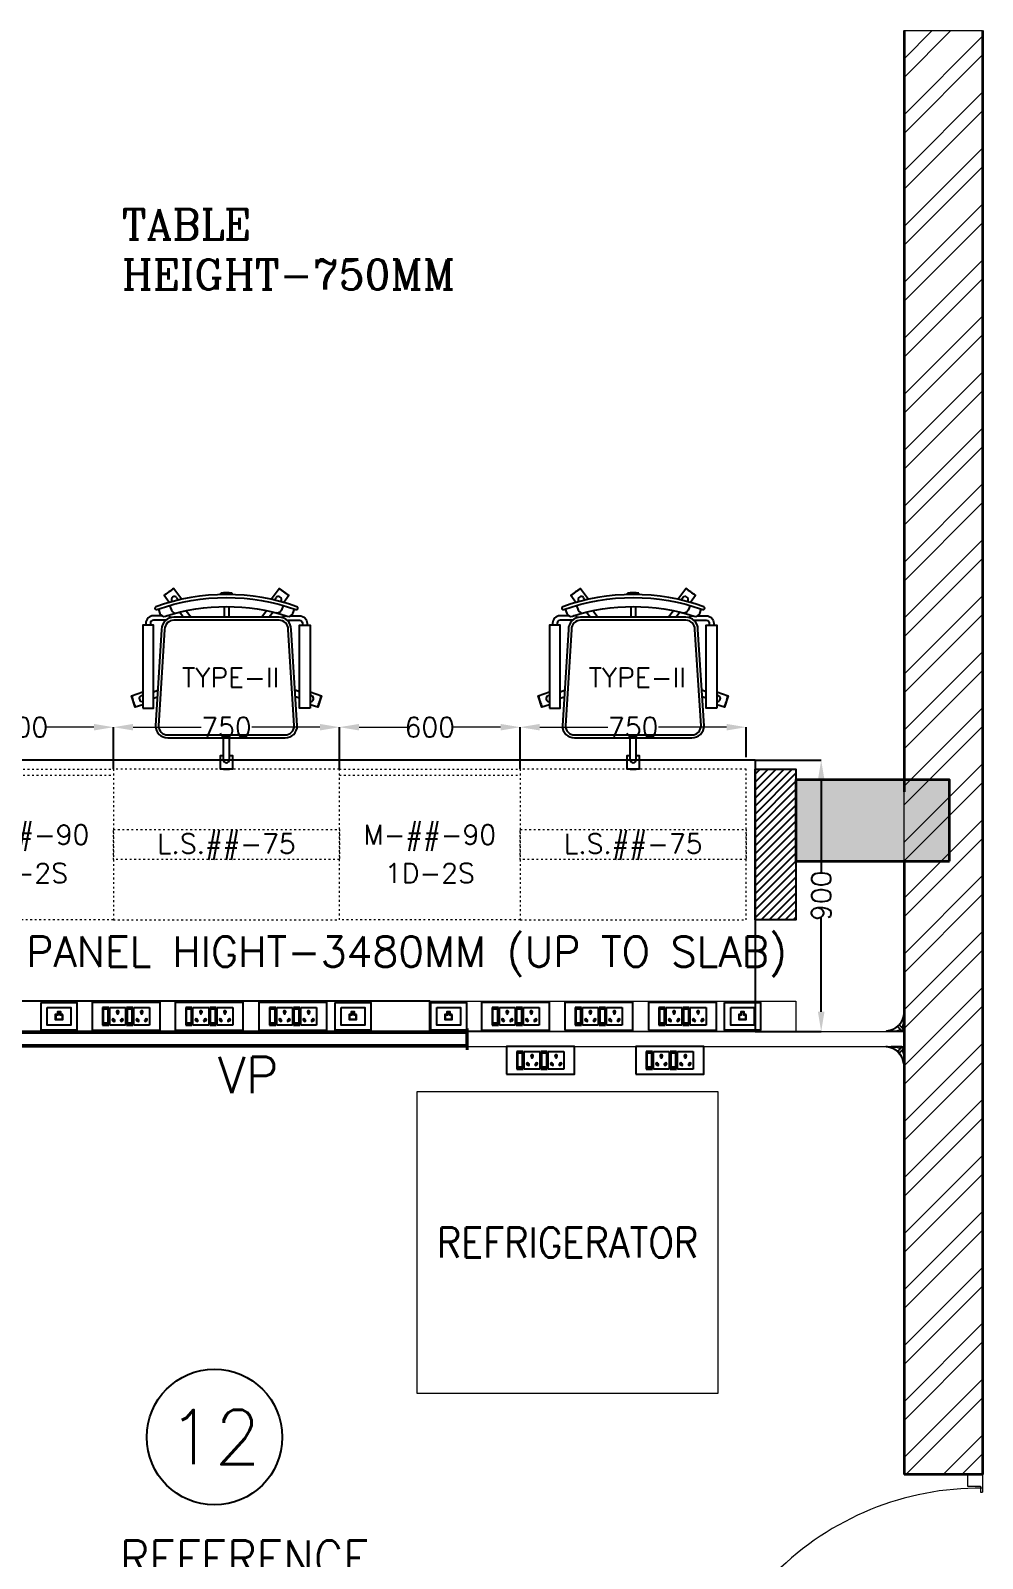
# Model space of a CAD drawing. Extents: x -52083 to 49512, y -145230 to 20224.
# Drawn here: x -44902 to -41743, y -1885 to 3184 of the extents above; entities that cross this region are included whole.
import ezdxf
from ezdxf.enums import TextEntityAlignment as Align

# ---------------------------------------------------------------- set-up
doc = ezdxf.new("R2010")
doc.units = 0
doc.header["$LTSCALE"] = 0.5
doc.header["$MEASUREMENT"] = 0
doc.header["$PDMODE"] = 32
doc.linetypes.add('ACAD_ISO03W100', pattern=[30, 12, -18])
for name, color, linetype, lineweight in [('1050x2100 Door', 6, 'Continuous', 5), ('Ahlada Coving', 3, 'Continuous', 5), ('COL', 1, 'Continuous', 35), ('DIM', 3, 'Continuous', 5), ('Furniture', 30, 'Continuous', 13), ('Hatch-1', 8, 'Continuous', 5), ('Sa-Block Text', 7, 'Continuous', 18), ('wall-1', 7, 'Continuous', 35)]:
    doc.layers.add(name, color=color, linetype=linetype, lineweight=lineweight)
for name, color, linetype in [('Ahlada 50mmWall Panels', 106, 'Continuous'), ('GC-2', 22, 'Continuous'), ('GF-1', 21, 'Continuous'), ('Partation', 7, 'Continuous'), ('PDF_Text', 5, 'Continuous'), ('SA-6MRP', 1, 'Continuous'), ('SA-6MUP', 223, 'Continuous'), ('SA-FUR', 3, 'Continuous'), ('SA-Lan', 3, 'Continuous'), ('View Panle', 6, 'Continuous')]:
    doc.layers.add(name, color=color, linetype=linetype)
doc.styles.add('PDF Arial', font='arial.ttf')
doc.styles.add('RomanS', font='romans.shx')
doc.styles.get("Standard").update_dxf_attribs({"font": 'romans.shx'})
doc.dimstyles.new('Panel dimensions', dxfattribs={"dimtxt": 65, "dimasz": 55, "dimexe": 0, "dimexo": 0, "dimtad": 0, "dimdec": 0, "dimtxsty": 'Standard', "dimcen": 0, "dimclrd": 7, "dimclre": 7, "dimclrt": 1, "dimadec": 0, "dimazin": 0, "dimtfac": 1, "dimtdec": 0, "dimtmove": 0, "dimatfit": 3, "dimfxl": 1, "dimarcsym": 0})
doc.dimstyles.new('Sa-dim', dxfattribs={"dimtxt": 65, "dimasz": 65, "dimexe": 0, "dimexo": 0, "dimtad": 0, "dimdec": 0, "dimdsep": 46, "dimtxsty": 'Standard', "dimcen": 0, "dimclrd": 256, "dimclre": 7, "dimclrt": 1, "dimadec": 0, "dimazin": 0, "dimtfac": 1, "dimtdec": 0, "dimtmove": 0, "dimatfit": 3, "dimfxl": 1, "dimlwd": -1, "dimarcsym": 0})

# ---------------------------------------------------------------- blocks, each defined once
blk = doc.blocks.new('1050x2100')
at = {"layer": '1050x2100 Door'}
for p, q in [((289971.9, 46661.9), (289971.9, 46711.8)), ((289971.9, 46711.8), (290030.3, 46711.8)), ((289971.9, 46661.9), (289971.9, 46711.8)), ((290010.2, 46661.9), (290010.2, 46705.1)), ((290010.2, 46705.1), (290030.3, 46705.1)), ((290030.3, 46705.1), (290030.3, 46711.8)), ((291021.9, 46711.8), (290963.5, 46711.8)), ((290963.5, 46705.1), (290963.5, 46711.8)), ((290983.6, 46705.1), (290963.5, 46705.1)), ((290983.6, 46661.9), (290983.6, 46705.1)), ((291021.9, 46661.9), (291021.9, 46711.8)), ((289971.9, 46661.9), (290010.2, 46661.9)), ((291021.9, 46661.9), (290983.6, 46661.9)), ((290983.6, 46661.9), (290983.6, 45743.9))]:
    blk.add_line(p, q, dxfattribs=at)
blk.add_arc((290976, 46702.9), 959, 179.4701, 270.4563, dxfattribs=at)
blk = doc.blocks.new('*U107')
at = {"color": 1}
blk.add_lwpolyline([(-2507, 0), (23, 0), (23, 100), (-2507, 100)], close=True, dxfattribs=at)
blk = doc.blocks.new('*U101')
at = {"layer": 'SA-FUR', "color": 230, "linetype": 'ACAD_ISO03W100', "lineweight": 13}
for points in [[(750, 500), (0, 500), (0, 0), (750, 0)], [(750, 200), (0, 200), (0, 300), (750, 300)]]:
    blk.add_lwpolyline(points, close=True, dxfattribs=at)
at = {"layer": 'SA-FUR', "color": 7}
blk.add_attdef('TAG-2', text='', height=65, dxfattribs=at).set_placement((375, 220), align=Align.CENTER)
blk = doc.blocks.new('*D570')
at = {"layer": 'Defpoints', "color": 0, "transparency": 16777216}
for p in [(-44626.6, 872.9), (-44626.6, 773.3), (-43876.6, 773.3)]:
    blk.add_point(p, dxfattribs=at)
at = {"layer": 'DIM', "color": 7, "lineweight": -2, "transparency": 16777216}
for p, q in [((-44626.6, 773.3), (-44626.6, 872.9)), ((-43876.6, 773.3), (-43876.6, 872.9))]:
    blk.add_line(p, q, dxfattribs=at)
at = {"layer": 'DIM', "transparency": 16777216}
for p, q in [((-44561.6, 872.9), (-44335.8, 872.9)), ((-43941.6, 872.9), (-44167.4, 872.9))]:
    blk.add_line(p, q, dxfattribs=at)
for points in [[(-44561.6, 883.7), (-44561.6, 862), (-44626.6, 872.9)], [(-43941.6, 883.7), (-43941.6, 862), (-43876.6, 872.9)]]:
    blk.add_solid(points, dxfattribs=at)
at = {"layer": 'DIM', "color": 1, "transparency": 16777216, "insert": (-44251.6, 872.9), "char_height": 65, "attachment_point": 5}
blk.add_mtext('750', dxfattribs=at)
blk = doc.blocks.new('PCH-7022')
at = {"layer": 'GC-2', "color": 30, "ltscale": 10}
for p, q in [((-18.7, 254.1), (-19.1, 259.1)), ((18.7, 254.1), (19.1, 259.1)), ((-180.7, 231.7), (-179.9, 230.6)), ((-164.5, 243.5), (-159, 235.9)), ((-7.5, 214.3), (-7.5, 178.7)), ((7.5, 214.3), (7.5, 178.7)), ((164.5, 243.5), (159, 235.9)), ((180.7, 231.7), (179.9, 230.6)), ((-154.6, 195.8), (-142.2, 178.7)), ((-133.4, 200.6), (-117.5, 178.7)), ((133.4, 200.6), (117.5, 178.7)), ((154.6, 195.8), (142.2, 178.7)), ((-282.4, -81.2), (-277.5, -79.7)), ((-242.5, -68.3), (-227.6, -63.4)), ((-242.5, -89.3), (-229, -84.9)), ((242.5, -68.3), (227.6, -63.4)), ((242.5, -89.3), (229, -84.9)), ((282.4, -81.2), (277.5, -79.7)), ((-10, -293.7), (-10, -221.3)), ((10, -293.7), (10, -221.3))]:
    blk.add_line(p, q, dxfattribs=at)
for points in [[(-234.1, 213.6), (-234.1, 213.6, 0.416344), (-237.1, 207.2, 0.412086), (-230.7, 204.2), (-230.7, 204.2, -0.174031), (230.7, 204.2), (230.7, 204.2, 0.412086), (237.1, 207.2), (237.1, 207.2, 0.416344), (234.1, 213.6), (234.1, 213.6, 0.174031)], [(-195, -221.3), (195, -221.3, 0.414214), (235, -181.3), (215, 138.7, 0.414214), (175, 178.7), (-175, 178.7, 0.414214), (-215, 138.7), (-235, -181.3, 0.414214)], [(-195, -211.3), (195, -211.3, 0.414214), (225, -181.3), (205, 138.7, 0.414214), (175, 168.7), (-175, 168.7, 0.414214), (-205, 138.7), (-225, -181.3, 0.414214)]]:
    blk.add_lwpolyline(points, format="xyb", close=True, dxfattribs=at)
for points in [[(-190.2, 227.7), (-207.2, 251.2), (-174.8, 274.7), (-148.4, 238.3)], [(148.4, 238.3), (174.8, 274.7), (207.2, 251.2), (190.2, 227.7)], [(-277.5, -111.2), (-302.9, -119.5), (-315.3, -81.4), (-277.5, -69.1)], [(277.5, -69.1), (315.3, -81.4), (302.9, -119.5), (277.5, -111.2)], [(10, -280), (20, -280), (20, -325), (-20, -325), (-20, -280), (-10, -280)]]:
    blk.add_lwpolyline(points, dxfattribs=at)
for points in [[(19.1, 259.1, 0.013665), (-19.1, 259.1)], [(-225.9, 205.9), (-220.6, 191.5, 0.403288), (-201.9, 182.4), (-201.9, 182.4, -0.158526), (201.9, 182.4), (201.9, 182.4, 0.403288), (220.6, 191.5), (225.9, 205.9)], [(-193.1, 216.5, 0.029136), (-192.6, 216.6)], [(-188.5, 217.8), (-182.3, 202.3, 0.378791), (-164.6, 193.3)], [(188.5, 217.8), (182.3, 202.3), (182.3, 202.3, -0.378791), (164.6, 193.3)], [(192.6, 216.6, 0.029136), (193.1, 216.5, 0.029136)], [(-214.2, 183.7), (-242.5, 183.7, 0.414214), (-267.5, 158.7), (-267.5, 152.3)], [(-201.5, 168.7), (-242.5, 168.7, 0.414214), (-252.5, 158.7), (-252.5, 152.3)], [(-185.7, 177.3, 0.311343), (-195, 183.7), (-197.6, 183.7)], [(185.7, 177.3, -0.311343), (195, 183.7), (197.6, 183.7)], [(201.5, 168.7), (242.5, 168.7, -0.414214), (252.5, 158.7), (252.5, 152.3)], [(214.2, 183.7), (242.5, 183.7, -0.414214), (267.5, 158.7), (267.5, 152.3)]]:
    blk.add_lwpolyline(points, format="xyb", dxfattribs=at)
for points in [[(-237.1, 207.2), (-237.1, 207.2)], [(-277.5, -122.7), (-242.5, -122.7), (-242.5, 152.3), (-277.5, 152.3)], [(277.5, -122.7), (242.5, -122.7), (242.5, 152.3), (277.5, 152.3)]]:
    blk.add_lwpolyline(points, close=True, dxfattribs=at)
for centre, radius, start, end in [((0, 0), 325, 122.4719, 129.5281), ((0, 0), 325, 50.4719, 57.5281), ((-172.6, 237.6), 10, 36, 216), ((172.6, 237.6), 10, 324, 144), ((0, 0), 325, 194.4719, 201.5281), ((-279.3, -90.7), 10, 108, 280.2877), ((279.3, -90.7), 10, 259.7123, 72), ((0, 0), 325, 338.4719, 345.5281), ((0, -293.7), 10, 180, 0), ((0, 0), 325, 266.4719, 273.5281)]:
    blk.add_arc(centre, radius, start, end, dxfattribs=at)
at = {"layer": 'PDF_Text', "insert": (13.6, -21), "char_height": 65, "width": 310.353, "attachment_point": 5}
blk.add_mtext('{\\C1;TYPE-II}', dxfattribs=at)
blk = doc.blocks.new('*D579')
at = {"layer": 'Defpoints', "color": 0, "transparency": 16777216}
for p in [(-43276.6, 872.9), (-43276.6, 773.3), (-42526.6, 773.3)]:
    blk.add_point(p, dxfattribs=at)
at = {"layer": 'DIM', "color": 7, "lineweight": -2, "transparency": 16777216}
for p, q in [((-43276.6, 773.3), (-43276.6, 872.9)), ((-42526.6, 773.3), (-42526.6, 872.9))]:
    blk.add_line(p, q, dxfattribs=at)
at = {"layer": 'DIM', "transparency": 16777216}
for p, q in [((-43211.6, 872.9), (-42985.8, 872.9)), ((-42591.6, 872.9), (-42817.4, 872.9))]:
    blk.add_line(p, q, dxfattribs=at)
for points in [[(-43211.6, 883.7), (-43211.6, 862), (-43276.6, 872.9)], [(-42591.6, 883.7), (-42591.6, 862), (-42526.6, 872.9)]]:
    blk.add_solid(points, dxfattribs=at)
at = {"layer": 'DIM', "color": 1, "transparency": 16777216, "insert": (-42901.6, 872.9), "char_height": 65, "attachment_point": 5}
blk.add_mtext('750', dxfattribs=at)
blk = doc.blocks.new('*U132')
for points in [[(-59.4, 46), (59.4, 46), (59.4, -46), (-59.4, -46)], [(-39.1, 29.8), (39.1, 29.8), (39.1, -29.8), (-39.1, -29.8)], [(12.4, 5.6), (5.4, 5.6), (5.4, 14.6), (-5.4, 14.6), (-5.4, 5.6), (-12.4, 5.6), (-12.4, -10.5), (12.4, -10.5)], [(11.1, 4.3), (4.1, 4.3), (4.1, 13.4), (-4.1, 13.4), (-4.1, 4.3), (-11.1, 4.3), (-11.1, -9.2), (11.1, -9.2)]]:
    blk.add_lwpolyline(points, close=True)
at = {"layer": 'Sa-Block Text', "flags": 1}
for tag, p in [('PROJECTNAME', (15.2, 670.6)), ('FLOOR', (15.2, 581.1)), ('LABNAME', (15.2, 471.6)), ('ITEMNO:', (15.2, 374.3))]:
    blk.add_attdef(tag, text='', height=65, dxfattribs=at).set_placement(p, align=Align.MIDDLE_CENTER)
at = {"layer": 'Sa-Block Text'}
blk.add_attdef('CATALOGUE', text='', height=65, dxfattribs=at).set_placement((15.2, 223), align=Align.MIDDLE_CENTER)
blk = doc.blocks.new('*U131')
at = {"ltscale": 300}
for p, q in [((-78.1, 29.8), (-78.1, -29.8)), ((-78.1, 29.8), (-78.1, -29.8)), ((-57.3, 29.8), (-78.1, 29.8)), ((-78.1, 29.8), (-57.3, 29.8)), ((-76.3, 23.3), (-76.3, -23.3)), ((-59.1, 23.3), (-76.3, 23.3)), ((-59.1, -23.3), (-59.1, 23.3)), ((-57.3, -29.8), (-57.3, 29.8)), ((-53.9, 29.8), (-1.7, 29.8)), ((-53.9, -29.8), (-53.9, 29.8)), ((-1.7, 29.8), (-1.7, -29.8)), ((1.7, 29.8), (1.7, -29.8)), ((1.7, 29.8), (1.7, -29.8)), ((22.5, 29.8), (1.7, 29.8)), ((1.7, 29.8), (22.5, 29.8)), ((3.5, 23.3), (3.5, -23.3)), ((20.7, 23.3), (3.5, 23.3)), ((20.7, -23.3), (20.7, 23.3)), ((22.5, -29.8), (22.5, 29.8)), ((25.9, -29.8), (25.9, 29.8)), ((25.9, 29.8), (78.1, 29.8)), ((78.1, 29.8), (78.1, -29.8)), ((-78.1, -29.8), (-57.3, -29.8)), ((-76.3, -21.2), (-59.1, -21.2)), ((-76.3, -23.3), (-59.1, -23.3)), ((-1.7, -29.8), (-53.9, -29.8)), ((1.7, -29.8), (22.5, -29.8)), ((3.5, -21.2), (20.7, -21.2)), ((3.5, -23.3), (20.7, -23.3)), ((78.1, -29.8), (25.9, -29.8))]:
    blk.add_line(p, q, dxfattribs=at)
blk.add_lwpolyline([(-113, -46), (113, -46), (113, 46), (-113, 46)], close=True, dxfattribs=at)
for centre, radius, start, end in [((-27.8, 14.7), 4.06, 307.1584, 232.8416), ((-27.8, 10.6), 2.59, 161.4031, 18.5969), ((52, 14.7), 4.06, 307.1584, 232.8416), ((52, 10.6), 2.59, 161.4031, 18.5969), ((-42.7, -11.6), 3.5, 5.2689, 272.51), ((-39.9, -14), 2.82, 202.6838, 75.0951), ((-15.7, -14), 2.82, 104.9049, 337.3162), ((-12.9, -11.6), 3.5, 267.49, 174.7311), ((37.1, -11.6), 3.5, 5.2689, 272.51), ((39.9, -14), 2.82, 202.6838, 75.0951), ((64.1, -14), 2.82, 104.9049, 337.3162), ((66.9, -11.6), 3.5, 267.49, 174.7311)]:
    blk.add_arc(centre, radius, start, end, dxfattribs=at)
at = {"layer": 'Sa-Block Text', "flags": 1}
for tag, p in [('PROJECTNAME', (102.4, 776)), ('FLOOR', (102.4, 686.5)), ('LABNAME', (102.4, 577)), ('ITEMNO:', (102.4, 479.7))]:
    blk.add_attdef(tag, text='', height=65, dxfattribs=at).set_placement(p, align=Align.MIDDLE_CENTER)
at = {"layer": 'Sa-Block Text'}
blk.add_attdef('CATALOGUE', text='', height=65, dxfattribs=at).set_placement((102.4, 360.5), align=Align.MIDDLE_CENTER)
blk = doc.blocks.new('*U130')
for p, q in [((-78.1, 29.8), (-78.1, -29.8)), ((-78.1, 29.8), (-78.1, -29.8)), ((-57.3, 29.8), (-78.1, 29.8)), ((-78.1, 29.8), (-57.3, 29.8)), ((-76.3, 23.3), (-76.3, -23.3)), ((-59.1, 23.3), (-76.3, 23.3)), ((-59.1, -23.3), (-59.1, 23.3)), ((-57.3, -29.8), (-57.3, 29.8)), ((-53.9, 29.8), (-1.7, 29.8)), ((-53.9, -29.8), (-53.9, 29.8)), ((-1.7, 29.8), (-1.7, -29.8)), ((1.7, 29.8), (1.7, -29.8)), ((1.7, 29.8), (1.7, -29.8)), ((22.5, 29.8), (1.7, 29.8)), ((1.7, 29.8), (22.5, 29.8)), ((3.5, 23.3), (3.5, -23.3)), ((20.7, 23.3), (3.5, 23.3)), ((20.7, -23.3), (20.7, 23.3)), ((22.5, -29.8), (22.5, 29.8)), ((25.9, -29.8), (25.9, 29.8)), ((25.9, 29.8), (78.1, 29.8)), ((78.1, 29.8), (78.1, -29.8)), ((-78.1, -29.8), (-57.3, -29.8)), ((-76.3, -21.2), (-59.1, -21.2)), ((-76.3, -23.3), (-59.1, -23.3)), ((-1.7, -29.8), (-53.9, -29.8)), ((1.7, -29.8), (22.5, -29.8)), ((3.5, -21.2), (20.7, -21.2)), ((3.5, -23.3), (20.7, -23.3)), ((78.1, -29.8), (25.9, -29.8))]:
    blk.add_line(p, q)
blk.add_lwpolyline([(-113, -46), (113, -46), (113, 46), (-113, 46)], close=True)
for centre, radius, start, end in [((-27.8, 14.7), 4.06, 307.1584, 232.8416), ((-27.8, 10.6), 2.59, 161.4031, 18.5969), ((52, 14.7), 4.06, 307.1584, 232.8416), ((52, 10.6), 2.59, 161.4031, 18.5969), ((-42.7, -11.6), 3.5, 5.2689, 272.51), ((-39.9, -14), 2.82, 202.6838, 75.0951), ((-15.7, -14), 2.82, 104.9049, 337.3162), ((-12.9, -11.6), 3.5, 267.49, 174.7311), ((37.1, -11.6), 3.5, 5.2689, 272.51), ((39.9, -14), 2.82, 202.6838, 75.0951), ((64.1, -14), 2.82, 104.9049, 337.3162), ((66.9, -11.6), 3.5, 267.49, 174.7311)]:
    blk.add_arc(centre, radius, start, end)
at = {"layer": 'Sa-Block Text', "flags": 1}
for tag, p in [('PROJECTNAME', (14.8, 619.1)), ('FLOOR', (14.8, 529.6)), ('LABNAME', (14.8, 420.1)), ('ITEMNO:', (14.8, 322.8))]:
    blk.add_attdef(tag, text='', height=65, dxfattribs=at).set_placement(p, align=Align.MIDDLE_CENTER)
at = {"layer": 'Sa-Block Text'}
blk.add_attdef('CATALOGUE', text='', height=65, dxfattribs=at).set_placement((14.8, 173.9), align=Align.MIDDLE_CENTER)
blk = doc.blocks.new('A$C054a1436')
at = {"color": 1}
blk.add_circle((225, 225), 225, dxfattribs=at)
blk.add_attdef('T1', text='', height=180).set_placement((225, 225), align=Align.MIDDLE_CENTER)
blk = doc.blocks.new('*U115')
at = {"layer": 'SA-FUR', "color": 230, "linetype": 'ACAD_ISO03W100', "lineweight": 13}
blk.add_line((600, 20), (0, 20), dxfattribs=at)
blk.add_lwpolyline([(0, 500), (600, 500), (600, 0), (0, 0)], close=True, dxfattribs=at)
at = {"layer": 'SA-FUR', "color": 7}
for tag, p in [('TAG-2', (300, 377.6)), ('TAG', (300, 250))]:
    blk.add_attdef(tag, text='', height=65, rotation=180, dxfattribs=at).set_placement(p, align=Align.CENTER)
blk = doc.blocks.new('*D725')
at = {"layer": 'Defpoints', "color": 0, "transparency": 16777216}
for p in [(-45226.6, 872.9), (-45226.6, 733.7), (-44626.6, 733.7)]:
    blk.add_point(p, dxfattribs=at)
at = {"layer": 'Hatch-1', "color": 7, "lineweight": -2, "transparency": 16777216}
for p, q in [((-45226.6, 733.7), (-45226.6, 872.9)), ((-44626.6, 733.7), (-44626.6, 872.9))]:
    blk.add_line(p, q, dxfattribs=at)
at = {"layer": 'Hatch-1', "transparency": 16777216}
for p, q in [((-45161.6, 872.9), (-44999.1, 872.9)), ((-44691.6, 872.9), (-44854.1, 872.9))]:
    blk.add_line(p, q, dxfattribs=at)
for points in [[(-45161.6, 883.7), (-45161.6, 862), (-45226.6, 872.9)], [(-44691.6, 883.7), (-44691.6, 862), (-44626.6, 872.9)]]:
    blk.add_solid(points, dxfattribs=at)
at = {"layer": 'Hatch-1', "color": 1, "transparency": 16777216, "insert": (-44926.6, 872.9), "char_height": 65, "attachment_point": 5}
blk.add_mtext('600', dxfattribs=at)
blk = doc.blocks.new('*D726')
at = {"layer": 'Defpoints', "color": 0, "transparency": 16777216}
for p in [(-43876.6, 872.9), (-43876.6, 733.7), (-43276.6, 733.7)]:
    blk.add_point(p, dxfattribs=at)
at = {"layer": 'Hatch-1', "color": 7, "lineweight": -2, "transparency": 16777216}
for p, q in [((-43876.6, 733.7), (-43876.6, 872.9)), ((-43276.6, 733.7), (-43276.6, 872.9))]:
    blk.add_line(p, q, dxfattribs=at)
at = {"layer": 'Hatch-1', "transparency": 16777216}
for p, q in [((-43811.6, 872.9), (-43649.1, 872.9)), ((-43341.6, 872.9), (-43504.1, 872.9))]:
    blk.add_line(p, q, dxfattribs=at)
for points in [[(-43811.6, 883.7), (-43811.6, 862), (-43876.6, 872.9)], [(-43341.6, 883.7), (-43341.6, 862), (-43276.6, 872.9)]]:
    blk.add_solid(points, dxfattribs=at)
at = {"layer": 'Hatch-1', "color": 1, "transparency": 16777216, "insert": (-43576.6, 872.9), "char_height": 65, "attachment_point": 5}
blk.add_mtext('600', dxfattribs=at)
blk = doc.blocks.new('A010004 Mezz.F. Layout Plan$0$b & c')
at = {"layer": 'Ahlada Coving', "color": 3}
for p, q in [((-4.1, 40.9), (-5.7, 42.5)), ((-2.7, 7.8), (-3.7, 7.8)), ((-3.7, 7.8), (-2.7, 6)), ((4.9, 15.3), (-2.7, 7.8)), ((-2.7, 6), (5.7, 14.4)), ((8.7, 11.4), (0.3, 3)), ((0.3, 3), (2.1, 2)), ((2.1, 3), (9.7, 10.6)), ((2.1, 2), (2.1, 3)), ((36.9, 0), (35.3, 1.6))]:
    blk.add_line(p, q, dxfattribs=at)
blk.add_lwpolyline([(-5.7, 30.7), (-5.7, 5.7), (0, 0), (25, 0), (22.8, 1.5), (13.2, 1.5), (3.6, 4.5), (3.6, 1.5), (0.6, 1.5), (-4.2, 6.3), (-4.2, 9.3), (-1.2, 9.3), (-4.2, 18.9), (-4.2, 28.4), (-5.7, 30.7)], dxfattribs=at)
for radius, start, end in [(44, 181.9548, 220.5976), (42.5, 184.1661, 265.906), (44, 222.2286, 227.7746), (44, 229.4056, 268.1119)]:
    blk.add_arc((38.3, 44), radius, start, end, dxfattribs=at)
blk = doc.blocks.new('*D732')
at = {"color": 7, "lineweight": -2, "transparency": 16777216}
for p, q in [((-42496.6, 763.7), (-42277.7, 763.7)), ((-42496.6, -136.3), (-42277.7, -136.3))]:
    blk.add_line(p, q, dxfattribs=at)
at = {"transparency": 16777216}
for p, q in [((-42277.7, 698.7), (-42277.7, 386)), ((-42277.7, -71.3), (-42277.7, 241.4))]:
    blk.add_line(p, q, dxfattribs=at)
for points in [[(-42288.5, 698.7), (-42266.8, 698.7), (-42277.7, 763.7)], [(-42288.5, -71.3), (-42266.8, -71.3), (-42277.7, -136.3)]]:
    blk.add_solid(points, dxfattribs=at)
at = {"layer": 'Defpoints', "color": 0, "transparency": 16777216}
for p in [(-42496.6, 763.7), (-42277.7, 763.7), (-42496.6, -136.3)]:
    blk.add_point(p, dxfattribs=at)
at = {"color": 1, "transparency": 16777216, "insert": (-42277.7, 313.7), "char_height": 65, "attachment_point": 5, "rotation": 90}
blk.add_mtext('900', dxfattribs=at)

msp = doc.modelspace()

# ---------------------------------------------------------------- hatches: boundary and pattern name
at = {"layer": 'COL'}
h = msp.add_hatch(color=256, dxfattribs=at)
h.dxf.hatch_style = 1
h.paths.add_polyline_path([(-41851.5, 698.7), (-42361.5, 698.7), (-42361.5, 428.7), (-41851.5, 428.7)])
at = {"layer": 'Hatch-1'}
h = msp.add_hatch(dxfattribs=at)
h.set_pattern_fill('ANSI32,_O', color=256, scale=350)
h.set_pattern_definition([(45, (5394.74, 2e-13), (-92.80777, 92.80777), []), (45, (5456.61, 2e-13), (-92.80777, 92.80777), [])])
h.paths.add_polyline_path([(-42002.5, 3183.7), (-41742.5, 3183.7), (-41742.5, -1606.3), (-42002.5, -1606.3)])
at = {"layer": 'SA-FUR'}
h = msp.add_hatch(dxfattribs=at)
h.set_pattern_fill('ANSI31', color=6, scale=150)
h.set_pattern_definition([(45, (5394.74, 4), (-13.258252, 13.258252), [])])
h.paths.add_polyline_path([(-42496.6, 733.7), (-42361.5, 733.7), (-42361.5, 233.7), (-42496.6, 233.7)])

# ---------------------------------------------------------------- linework, layer by layer
msp.add_line((-43207.1, -136.3, 2637.8), (-46406.6, -136.3, 2637.8))
at = {"layer": 'Ahlada 50mmWall Panels', "color": 161, "linetype": 'ByBlock', "lineweight": 5}
for p, q in [((-46406.6, -136.3, 2637.8), (-42002.5, -136.3, 2637.8)), ((-46406.6, -186.3, 2637.8), (-42002.5, -186.3, 2637.8))]:
    msp.add_line(p, q, dxfattribs=at)
at = {"layer": 'COL', "elevation": 2637.8}
msp.add_lwpolyline([(-41851.5, 428.7), (-41851.5, 698.7), (-42361.5, 698.7), (-42361.5, 428.7)], close=True, dxfattribs=at)
at = {"layer": 'Furniture', "elevation": 2637.8}
msp.add_lwpolyline([(-43619.4, -1336.3), (-42619.4, -1336.3), (-42619.4, -336.3), (-43619.4, -336.3)], close=True, dxfattribs=at)
at = {"layer": 'Hatch-1'}
for p, q in [((-46406.6, -136.3, 2637.8), (-42002.5, -136.3, 2637.8)), ((-46406.6, -186.3, 2637.8), (-42002.5, -186.3, 2637.8))]:
    msp.add_line(p, q, dxfattribs=at)
at = {"layer": 'Hatch-1', "elevation": 2637.8}
for points in [[(-42002.5, 3183.7), (-41742.5, 3183.7), (-41742.5, -1606.3), (-42002.5, -1606.3)], [(-43576.6, -36.3), (-42361.5, -36.3), (-42361.5, -136.3), (-43576.6, -136.3)]]:
    msp.add_lwpolyline(points, close=True, dxfattribs=at)
at = {"layer": 'Partation'}
for p, q in [((-43454.6, -127.2, 2637.8), (-43454.6, -197.2, 2637.8)), ((-43451.6, -127.2, 2637.8), (-43451.6, -197.2, 2637.8))]:
    msp.add_line(p, q, dxfattribs=at)
at = {"layer": 'SA-FUR'}
for q in [(-45226.6, 763.7, 2637.8), (-42496.6, -136.3, 2637.8)]:
    msp.add_line((-42496.6, 763.7, 2637.8), q, dxfattribs=at)
at = {"layer": 'SA-FUR', "color": 7, "elevation": 2637.8}
msp.add_lwpolyline([(-42496.6, 733.7), (-42361.5, 733.7), (-42361.5, 233.7), (-42496.6, 233.7)], close=True, dxfattribs=at)
at = {"layer": 'View Panle', "elevation": 2637.8}
msp.add_lwpolyline([(-44954.6, -186.3), (-43454.6, -186.3), (-43454.6, -136.3), (-44954.6, -136.3), (-44954.6, -186.3), (-44954.6, -180.3), (-43454.6, -180.3), (-43454.6, -142.3), (-44954.6, -142.3)], dxfattribs=at)
at = {"layer": 'wall-1'}
for p, q in [((-42002.5, 3183.7, 2637.8), (-42002.5, 658.7, 2637.8)), ((-41742.5, 3183.7, 2637.8), (-41742.5, 658.7, 2637.8)), ((-41742.5, 658.7, 2637.8), (-41742.5, -1606.3, 2637.8)), ((-42002.5, 428.7, 2637.8), (-42002.5, -1606.3, 2637.8)), ((-41742.5, -1606.3, 2637.8), (-42002.5, -1606.3, 2637.8))]:
    msp.add_line(p, q, dxfattribs=at)

# ---------------------------------------------------------------- block references
msp.add_blockref('*U107', (-43599.6, -136.3, 2637.8))
ref = msp.add_blockref('A$C054a1436', (-44516.3, -1707, 2637.8))
ref.add_attrib('T1', '12', dxfattribs={"color": 1, "height": 180}).set_placement((-44291.3, -1482, 2637.8), align=Align.MIDDLE_CENTER)
at = {"layer": '1050x2100 Door', "rotation": 270}
msp.add_blockref('1050x2100', (-88454.3, 288365.6, 2637.8), dxfattribs=at)
at = {"layer": 'Ahlada Coving', "ltscale": 500, "xscale": -1.418185559101403, "yscale": 1.418185559101403, "zscale": 1.418185559101403}
msp.add_blockref('A010004 Mezz.F. Layout Plan$0$b & c', (-42010.5, -136.3, 2637.8), dxfattribs=at)
at = {"layer": 'Ahlada Coving', "ltscale": 500, "xscale": 1.418185559101403, "yscale": 1.418185559101403, "zscale": 1.418185559101403, "rotation": 180}
msp.add_blockref('A010004 Mezz.F. Layout Plan$0$b & c', (-42010.5, -186.3, 2637.8), dxfattribs=at)
at = {"layer": 'GF-1', "color": 7}
for p in [(-44251.6, 1058.7, 2637.8), (-42901.6, 1058.7, 2637.8)]:
    msp.add_blockref('PCH-7022', p, dxfattribs=at)
at = {"layer": 'SA-6MRP', "color": 7}
for p in [(-44584.7, -86.3, 2637.8), (-43291.9, -86.3, 2637.8), (-43209.4, -232.3, 2637.8)]:
    msp.add_blockref('*U131', p, dxfattribs=at)
at = {"layer": 'SA-6MUP', "color": 7}
for p in [(-44308.7, -86.3, 2637.8), (-44030.9, -86.3, 2637.8), (-43015.9, -86.3, 2637.8), (-42738.1, -86.3, 2637.8), (-42780.4, -232.3, 2637.8)]:
    msp.add_blockref('*U130', p, dxfattribs=at)
at = {"layer": 'SA-FUR', "rotation": 180}
for p in [(-44626.6, 733.7, 2637.8), (-43276.6, 733.7, 2637.8)]:
    msp.add_blockref('*U115', p, dxfattribs=at).add_auto_attribs({'TAG': 'M-##-90', 'TAG-2': '1D-2S'})
at = {"layer": 'SA-FUR'}
for p in [(-44626.6, 233.7, 2637.8), (-43276.6, 233.7, 2637.8)]:
    msp.add_blockref('*U101', p, dxfattribs=at).add_auto_attribs({'TAG-2': 'L.S.##-75'})
at = {"layer": 'SA-Lan', "color": 7}
for p in [(-44807.1, -86.3, 2637.8), (-43831.8, -86.3, 2637.8), (-43514.3, -86.3, 2637.8), (-42539, -86.3, 2637.8)]:
    msp.add_blockref('*U132', p, dxfattribs=at)

# ---------------------------------------------------------------- texts
at = {"layer": '1050x2100 Door', "color": 1, "insert": (-45699.9, 111.7, 2637.8), "char_height": 100, "attachment_point": 4}
msp.add_mtext('PROPOSED PANEL HIGHT-3480MM (UP TO SLAB)', dxfattribs=at)
at = {"layer": 'PDF_Text', "style": 'RomanS'}
msp.add_text('VP', height=120, dxfattribs=at).set_placement((-44279.7, -341, 2637.8))
at = {"layer": 'PDF_Text', "insert": (-44598.6, 2324.3), "char_height": 100, "attachment_point": 7, "style": 'PDF Arial'}
msp.add_mtext('{\\Fromanc|c0;\\C1;TABLE\\PHEIGHT-750MM}', dxfattribs=at)
at = {"layer": 'PDF_Text', "style": 'RomanS'}
for s, insert, char_height, width, attachment_point in [('{\\W0.9;REFRIGERATOR}', (-43119.4, -836.3, 2637.8), 100, 952.429, 5), ('\\pt1980;{\\W0.9;REFERENCE STANDARD ROOM\\P\\ptz;\\W1;\\C0;4405 X 2700}', (-44190.5, -2345.2, 2637.8), 120, 1501.998, 8)]:
    msp.add_mtext(s, dxfattribs=dict(at, insert=insert, char_height=char_height, width=width, attachment_point=attachment_point))

# ---------------------------------------------------------------- dimensions: what is measured, and where the dimension line sits
at = {"color": 4}
dim = msp.add_aligned_dim(p1=(-42496.6, -136.3, 2637.8), p2=(-42496.6, 763.7, 2637.8), distance=-219, dimstyle='Sa-dim', dxfattribs=at)
dim.commit()
dim.dimension.update_dxf_attribs({"geometry": '*D732', "text_midpoint": (-42277.7, 313.7, 2637.8)})
at = {"layer": 'DIM', "color": 7}
for base, p1, p2, picture, middle in [((-44626.6, 872.9, 2637.8), (-43876.6, 773.3, 2637.8), (-44626.6, 773.3, 2637.8), '*D570', (-44251.6, 872.9, 2637.8)), ((-43276.6, 872.9, 2637.8), (-42526.6, 773.3, 2637.8), (-43276.6, 773.3, 2637.8), '*D579', (-42901.6, 872.9, 2637.8))]:
    dim = msp.add_linear_dim(base=base, p1=p1, p2=p2, dimstyle='Sa-dim', override={"dimtmove": 1}, dxfattribs=at)
    dim.commit()
    dim.dimension.update_dxf_attribs({"geometry": picture, "text_midpoint": middle})
at = {"layer": 'Hatch-1'}
for p1, p2, picture, middle in [((-44626.6, 733.7, 2637.8), (-45226.6, 733.7, 2637.8), '*D725', (-44926.6, 872.9, 2637.8)), ((-43276.6, 733.7, 2637.8), (-43876.6, 733.7, 2637.8), '*D726', (-43576.6, 872.9, 2637.8))]:
    dim = msp.add_aligned_dim(p1=p1, p2=p2, distance=-139.1, dimstyle='Sa-dim', dxfattribs=at)
    dim.commit()
    dim.dimension.update_dxf_attribs({"geometry": picture, "text_midpoint": middle})

# ---------------------------------------------------------------- leaders
at = {"layer": '1050x2100 Door', "annotation_type": 0, "has_hookline": 1, "hookline_direction": 0, "text_width": 3757.1}
msp.add_leader([(-46106.6, -140.3, 2637.8), (-45872.2, 111.7, 2637.8), (-45700.5, 111.7, 2637.8)], dimstyle='Panel dimensions', override={"dimfxl": 1.25, "dimfxlon": 1, "dimarcsym": 1}, dxfattribs=at)

doc.saveas('drawing.dxf')
